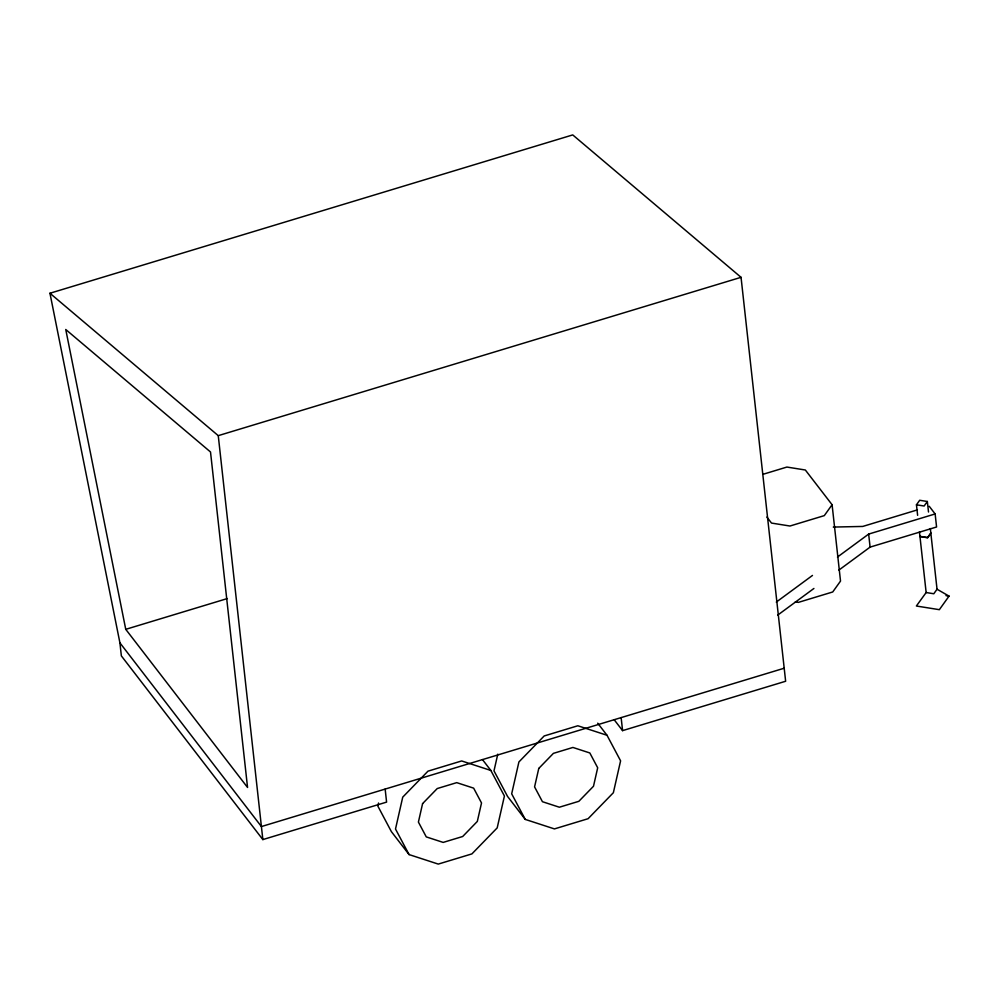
<?xml version="1.0" encoding="UTF-8"?>
<svg xmlns="http://www.w3.org/2000/svg" width="999" height="999" viewBox="0 0 999 999"><rect width="100%" height="100%" fill="white"/><g stroke="black" fill="none" stroke-linecap="round" stroke-linejoin="round"><path stroke-width="1.5" d="M378.509 803.021L377.822 806.056L391.383 831.63L409.078 854.582L438.261 864.085L471.915 853.895L497.19 827.896L504.42 796.028L490.846 770.454L482.467 759.577M497.777 754.17L493.993 770.866L507.567 796.44L525.249 819.405L554.433 828.908L588.099 818.705L613.361 792.719L620.591 760.838L607.017 735.276L597.714 723.189M763.011 474.3L786.9 467.057L805.344 470.005L832.092 504.732L824.3 515.621L789.959 526.023L771.515 523.076L766.895 517.095M917.619 515.322L916.458 504.795L919.692 500.274L927.347 501.498L928.508 512.012M927.347 501.498L924.112 506.018L916.458 504.795M930.831 533.054L927.596 537.574L919.942 536.351M930.856 533.241L927.621 537.762L919.967 536.538M919.442 531.843L926.148 592.532L916.37 606.018L939.347 609.677L949.05 596.116L937.037 589.235L930.331 528.546M937.037 589.235L933.803 593.756L926.148 592.532M776.285 602.085L812.487 575.436M837.449 557.055L868.655 534.09L935.139 513.948L936.575 526.985L870.092 547.115L838.885 570.092M777.721 615.109L813.923 588.461M385.152 789.073L386.588 802.11L262.849 839.585L121.354 655.881L119.917 642.856L49.95 293.244L572.739 134.915L741.046 277.322L785.639 681.256L622.577 730.631L614.198 719.755M49.95 293.244L218.257 435.651L741.046 277.322M125.749 629.333L247.552 787.462L210.514 451.985L65.747 329.495L125.749 629.333L227.322 598.563M917.419 509.877L862.761 526.436L833.278 527.072M784.203 668.219L261.413 826.56L119.917 642.856M945.991 595.629L949.05 596.116M795.316 601.873L798.388 602.372L832.729 591.97L840.521 581.081L832.092 504.732M607.017 735.276L577.834 725.774L544.18 735.963L518.906 761.962L511.675 793.83L525.249 819.405M490.846 770.454L461.663 760.951L427.997 771.153L402.734 797.14L395.504 829.02L409.078 854.582M929.245 506.293L935.139 513.948M868.655 534.09L870.092 547.115M621.141 717.607L622.577 730.631M218.257 435.651L262.849 839.585M422.589 803.608L418.406 822.077L426.273 836.9L443.181 842.407L462.687 836.5L477.322 821.428L481.518 802.971L473.651 788.149L456.743 782.642L437.237 788.548L422.589 803.608M538.773 768.431L534.577 786.887L542.445 801.71L559.353 807.217L578.858 801.31L593.493 786.25L597.689 767.781L589.822 752.959L572.914 747.452L553.409 753.358L538.773 768.431"/></g></svg>
